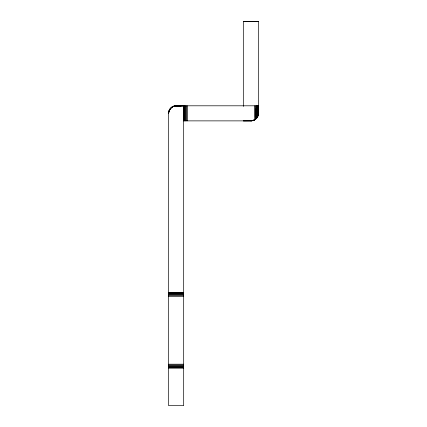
<?xml version="1.0" encoding="UTF-8"?>
<svg xmlns="http://www.w3.org/2000/svg" width="427" height="427" viewBox="0 0 427 427"><rect width="100%" height="100%" fill="white"/><g stroke="black" fill="none" stroke-linecap="round" stroke-linejoin="round"><path stroke-width="0.64" d="M243.315 106.44L243.315 21.35L258.383 21.35L258.383 113.336C258.468 117.356 254.882 120.964 250.852 120.873L254.62 119.864L257.278 117.27L257.561 105.8L257.684 116.512L257.993 115.733L258.009 105.8L257.684 116.512C256.499 119.128 253.723 120.894 250.852 120.873L183.685 120.873M257.684 116.512L258.34 114.142L258.383 105.8L176.148 105.8C172.124 105.704 168.516 109.307 168.617 113.336L168.617 405.65L183.685 405.65L183.685 105.8L175.348 105.843C171.617 106.168 168.542 109.6 168.617 113.336C168.532 109.312 172.124 105.709 176.148 105.8L173.02 106.483L171.216 107.641M257.993 115.733L258.383 113.336L258.079 115.461L257.278 117.27L256.969 105.8L256.771 117.996L254.62 119.864L251.834 120.809M168.617 113.336L168.921 111.212M168.692 112.264L168.841 111.506M168.681 112.349L169.626 109.568L172.22 106.91M258.319 114.319L257.812 116.219L256.771 117.996L256.253 105.8L256.152 118.69L255.458 105.8L255.431 119.314L254.62 105.8L254.62 119.864M169.813 109.264L169.124 110.62L171.355 107.524M257.705 116.464C256.622 118.839 254.252 120.558 251.652 120.83L243.315 120.873L243.315 120.499M172.978 106.504L174.237 106.462L172.978 106.504L174.029 106.104M243.315 21.446L258.383 21.446M168.617 292.623L183.685 292.623M168.617 292.714L183.685 292.714M168.617 292.991L183.685 292.991M168.617 293.445L183.685 293.445M168.617 294.038L183.685 294.038M168.617 294.753L183.685 294.753M168.617 295.548L183.685 295.548M168.617 296.386L183.685 296.386M168.617 364.204L183.685 364.204M168.617 365.042L183.685 365.042M168.617 365.843L183.685 365.843M168.617 366.553L183.685 366.553M168.617 367.151L183.685 367.151M168.617 367.599L183.685 367.599M168.617 367.877L183.685 367.877M168.617 367.973L183.685 367.973M175.348 105.843L183.685 105.896L174.547 105.976L181.075 106.115M251.652 120.83L243.315 120.777L252.453 120.697L249.192 120.627M258.009 105.8L258.212 114.938L258.292 105.8L258.34 114.142M187.453 105.8L187.453 120.873M186.615 105.8L186.615 120.873M185.82 105.8L185.82 120.873M185.105 105.8L185.105 120.873M184.507 105.8L184.507 120.873M184.058 105.8L184.058 120.873M183.781 105.8L183.781 120.873"/></g></svg>
